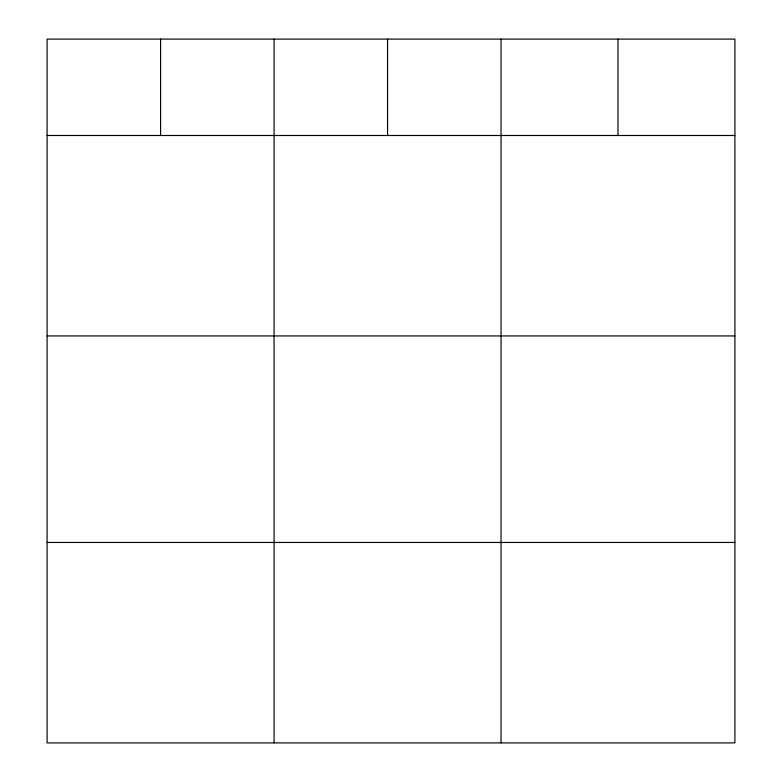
<?xml version="1.0" encoding="UTF-8"?>
<svg xmlns="http://www.w3.org/2000/svg" width="782" height="782" viewBox="0 0 782 782"><rect width="100%" height="100%" fill="white"/><g stroke="black" fill="none" stroke-linecap="round" stroke-linejoin="round"><path stroke-width="1.17" d="M734.904 335.937L734.904 39.1L47.096 39.1L47.096 742.9L734.904 742.9L734.904 335.937L47.096 335.937M47.096 135.491L734.904 135.491M47.096 542.454L734.904 542.454M617.976 39.1L617.976 135.491M501.047 39.1L501.047 742.9M387.559 39.1L387.559 135.491M274.071 39.1L274.071 742.9M160.584 39.1L160.584 135.491"/></g></svg>
